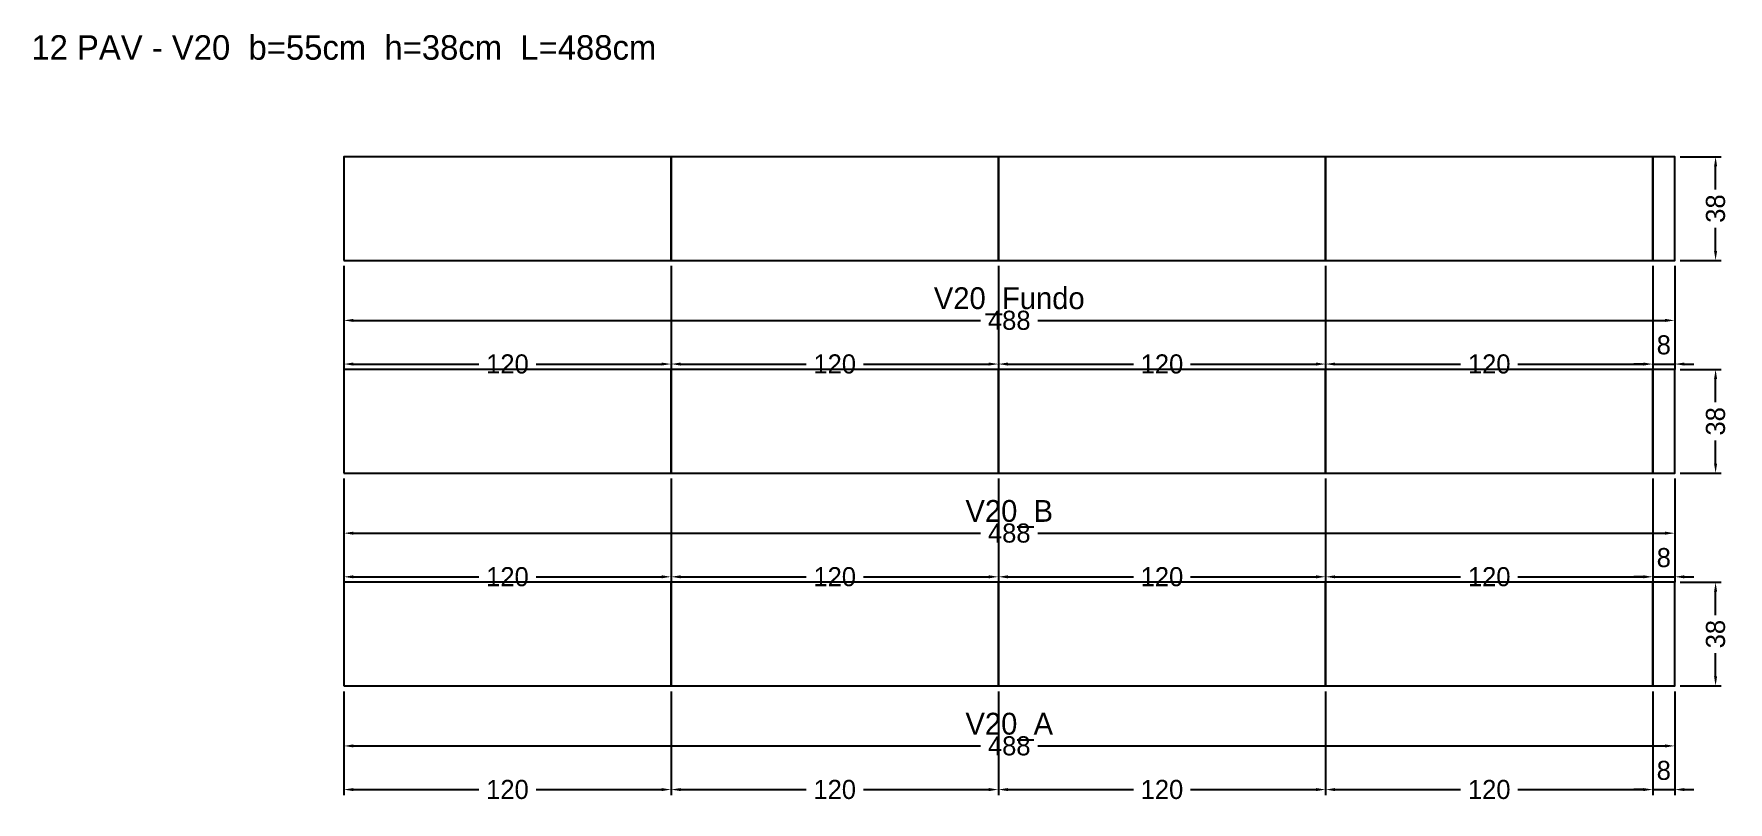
# Model space of a CAD drawing. Header units: metres. Extents: x -114 to 508, y -43 to 239.
import ezdxf

# ---------------------------------------------------------------- set-up
doc = ezdxf.new("R2010")
doc.units = ezdxf.units.M
for name, color, linetype in [('COTA', 3, 'Continuous'), ('NOMENCLATURA', 2, 'Continuous'), ('Paineis', 7, 'Continuous'), ('Texto Secao', 2, 'Continuous')]:
    doc.layers.add(name, color=color, linetype=linetype)
doc.dimstyles.new('COTA_VIG', dxfattribs={"dimtxt": 7, "dimasz": 3.5, "dimexe": 2, "dimexo": 2, "dimgap": 1.5, "dimtad": 1, "dimdec": 1, "dimcen": 2.5, "dimclrd": 3, "dimclre": 3, "dimclrt": 3, "dimazin": 3, "dimtfac": 1, "dimtmove": 0, "dimatfit": 3})

# ---------------------------------------------------------------- blocks, each defined once
blk = doc.blocks.new('_CLOSEDFILLED')
at = {"color": 0, "linetype": 'BYBLOCK'}
blk.add_solid([(-1, 0.16), (0, 0), (-1, -0.16)], dxfattribs=at)
blk = doc.blocks.new('*D1')
at = {"color": 3}
for p, q in [((0, -2), (0, -24)), ((488, -2), (488, -24)), ((3.5, -22), (233.5, -22)), ((254.5, -22), (484.5, -22))]:
    blk.add_line(p, q, dxfattribs=at)
at = {"layer": 'Defpoints'}
for p in [(0, 0), (488, 0), (0, -22)]:
    blk.add_point(p, dxfattribs=at)
at = {"layer": 'COTA', "color": 3, "xscale": 3.5, "yscale": 3.5, "rotation": 180}
blk.add_blockref('_CLOSEDFILLED', (0, -22), dxfattribs=at)
at = {"layer": 'COTA', "color": 3, "xscale": 3.5, "yscale": 3.5}
blk.add_blockref('_CLOSEDFILLED', (488, -22), dxfattribs=at)
at = {"layer": 'COTA', "color": 3, "insert": (244, -22), "char_height": 7, "attachment_point": 5}
blk.add_mtext('488', dxfattribs=at)
blk = doc.blocks.new('*D2')
at = {"color": 3}
for p, q in [((0, -2), (0, -40)), ((120, -2), (120, -40)), ((3.5, -38), (49.5, -38)), ((70.5, -38), (116.5, -38))]:
    blk.add_line(p, q, dxfattribs=at)
at = {"layer": 'Defpoints'}
for p in [(0, 0), (120, 0), (0, -38)]:
    blk.add_point(p, dxfattribs=at)
at = {"layer": 'COTA', "color": 3, "xscale": 3.5, "yscale": 3.5, "rotation": 180}
blk.add_blockref('_CLOSEDFILLED', (0, -38), dxfattribs=at)
at = {"layer": 'COTA', "color": 3, "xscale": 3.5, "yscale": 3.5}
blk.add_blockref('_CLOSEDFILLED', (120, -38), dxfattribs=at)
at = {"layer": 'COTA', "color": 3, "insert": (60, -38), "char_height": 7, "attachment_point": 5}
blk.add_mtext('120', dxfattribs=at)
blk = doc.blocks.new('*D3')
at = {"color": 3}
for p, q in [((120, -2), (120, -40)), ((240, -2), (240, -40)), ((123.5, -38), (169.5, -38)), ((190.5, -38), (236.5, -38))]:
    blk.add_line(p, q, dxfattribs=at)
at = {"layer": 'Defpoints'}
for p in [(120, 0), (240, 0), (120, -38)]:
    blk.add_point(p, dxfattribs=at)
at = {"layer": 'COTA', "color": 3, "xscale": 3.5, "yscale": 3.5, "rotation": 180}
blk.add_blockref('_CLOSEDFILLED', (120, -38), dxfattribs=at)
at = {"layer": 'COTA', "color": 3, "xscale": 3.5, "yscale": 3.5}
blk.add_blockref('_CLOSEDFILLED', (240, -38), dxfattribs=at)
at = {"layer": 'COTA', "color": 3, "insert": (180, -38), "char_height": 7, "attachment_point": 5}
blk.add_mtext('120', dxfattribs=at)
blk = doc.blocks.new('*D4')
at = {"color": 3}
for p, q in [((240, -2), (240, -40)), ((360, -2), (360, -40)), ((243.5, -38), (289.5, -38)), ((310.5, -38), (356.5, -38))]:
    blk.add_line(p, q, dxfattribs=at)
at = {"layer": 'Defpoints'}
for p in [(240, 0), (360, 0), (240, -38)]:
    blk.add_point(p, dxfattribs=at)
at = {"layer": 'COTA', "color": 3, "xscale": 3.5, "yscale": 3.5, "rotation": 180}
blk.add_blockref('_CLOSEDFILLED', (240, -38), dxfattribs=at)
at = {"layer": 'COTA', "color": 3, "xscale": 3.5, "yscale": 3.5}
blk.add_blockref('_CLOSEDFILLED', (360, -38), dxfattribs=at)
at = {"layer": 'COTA', "color": 3, "insert": (300, -38), "char_height": 7, "attachment_point": 5}
blk.add_mtext('120', dxfattribs=at)
blk = doc.blocks.new('*D5')
at = {"color": 3}
for p, q in [((360, -2), (360, -40)), ((480, -2), (480, -40)), ((363.5, -38), (409.5, -38)), ((430.5, -38), (476.5, -38))]:
    blk.add_line(p, q, dxfattribs=at)
at = {"layer": 'Defpoints'}
for p in [(360, 0), (480, 0), (360, -38)]:
    blk.add_point(p, dxfattribs=at)
at = {"layer": 'COTA', "color": 3, "xscale": 3.5, "yscale": 3.5, "rotation": 180}
blk.add_blockref('_CLOSEDFILLED', (360, -38), dxfattribs=at)
at = {"layer": 'COTA', "color": 3, "xscale": 3.5, "yscale": 3.5}
blk.add_blockref('_CLOSEDFILLED', (480, -38), dxfattribs=at)
at = {"layer": 'COTA', "color": 3, "insert": (420, -38), "char_height": 7, "attachment_point": 5}
blk.add_mtext('120', dxfattribs=at)
blk = doc.blocks.new('*D6')
at = {"color": 3}
for p, q in [((480, -2), (480, -40)), ((488, -2), (488, -40)), ((476.5, -38), (473, -38)), ((480, -38), (488, -38)), ((491.5, -38), (495, -38))]:
    blk.add_line(p, q, dxfattribs=at)
at = {"layer": 'Defpoints'}
for p in [(480, 0), (488, 0), (480, -38)]:
    blk.add_point(p, dxfattribs=at)
at = {"layer": 'COTA', "color": 3, "xscale": 3.5, "yscale": 3.5}
blk.add_blockref('_CLOSEDFILLED', (480, -38), dxfattribs=at)
at = {"layer": 'COTA', "color": 3, "xscale": 3.5, "yscale": 3.5, "rotation": 180}
blk.add_blockref('_CLOSEDFILLED', (488, -38), dxfattribs=at)
at = {"layer": 'COTA', "color": 3, "insert": (484, -31), "char_height": 7, "attachment_point": 5}
blk.add_mtext('8', dxfattribs=at)
blk = doc.blocks.new('*D7')
at = {"color": 3}
for p, q in [((490, 38), (505, 38)), ((503, 26), (503, 34.5)), ((503, 3.5), (503, 12)), ((490, 0), (505, 0))]:
    blk.add_line(p, q, dxfattribs=at)
at = {"layer": 'Defpoints'}
for p in [(488, 38), (488, 0), (503, 0)]:
    blk.add_point(p, dxfattribs=at)
at = {"layer": 'COTA', "color": 3, "xscale": 3.5, "yscale": 3.5}
for p, rotation in [((503, 38), 90), ((503, 0), 270)]:
    blk.add_blockref('_CLOSEDFILLED', p, dxfattribs=dict(at, rotation=rotation))
at = {"layer": 'COTA', "color": 3, "insert": (503, 19), "char_height": 7, "attachment_point": 5, "rotation": 90}
blk.add_mtext('38', dxfattribs=at)
blk = doc.blocks.new('*D8')
at = {"color": 3}
for p, q in [((0, 76), (0, 54)), ((488, 76), (488, 54)), ((3.5, 56), (233.5, 56)), ((254.5, 56), (484.5, 56))]:
    blk.add_line(p, q, dxfattribs=at)
at = {"layer": 'Defpoints'}
for p in [(0, 78), (488, 78), (0, 56)]:
    blk.add_point(p, dxfattribs=at)
at = {"layer": 'COTA', "color": 3, "xscale": 3.5, "yscale": 3.5, "rotation": 180}
blk.add_blockref('_CLOSEDFILLED', (0, 56), dxfattribs=at)
at = {"layer": 'COTA', "color": 3, "xscale": 3.5, "yscale": 3.5}
blk.add_blockref('_CLOSEDFILLED', (488, 56), dxfattribs=at)
at = {"layer": 'COTA', "color": 3, "insert": (244, 56), "char_height": 7, "attachment_point": 5}
blk.add_mtext('488', dxfattribs=at)
blk = doc.blocks.new('*D9')
at = {"color": 3}
for p, q in [((0, 76), (0, 38)), ((120, 76), (120, 38)), ((3.5, 40), (49.5, 40)), ((70.5, 40), (116.5, 40))]:
    blk.add_line(p, q, dxfattribs=at)
at = {"layer": 'Defpoints'}
for p in [(0, 78), (120, 78), (0, 40)]:
    blk.add_point(p, dxfattribs=at)
at = {"layer": 'COTA', "color": 3, "xscale": 3.5, "yscale": 3.5, "rotation": 180}
blk.add_blockref('_CLOSEDFILLED', (0, 40), dxfattribs=at)
at = {"layer": 'COTA', "color": 3, "xscale": 3.5, "yscale": 3.5}
blk.add_blockref('_CLOSEDFILLED', (120, 40), dxfattribs=at)
at = {"layer": 'COTA', "color": 3, "insert": (60, 40), "char_height": 7, "attachment_point": 5}
blk.add_mtext('120', dxfattribs=at)
blk = doc.blocks.new('*D10')
at = {"color": 3}
for p, q in [((120, 76), (120, 38)), ((240, 76), (240, 38)), ((123.5, 40), (169.5, 40)), ((190.5, 40), (236.5, 40))]:
    blk.add_line(p, q, dxfattribs=at)
at = {"layer": 'Defpoints'}
for p in [(120, 78), (240, 78), (120, 40)]:
    blk.add_point(p, dxfattribs=at)
at = {"layer": 'COTA', "color": 3, "xscale": 3.5, "yscale": 3.5, "rotation": 180}
blk.add_blockref('_CLOSEDFILLED', (120, 40), dxfattribs=at)
at = {"layer": 'COTA', "color": 3, "xscale": 3.5, "yscale": 3.5}
blk.add_blockref('_CLOSEDFILLED', (240, 40), dxfattribs=at)
at = {"layer": 'COTA', "color": 3, "insert": (180, 40), "char_height": 7, "attachment_point": 5}
blk.add_mtext('120', dxfattribs=at)
blk = doc.blocks.new('*D11')
at = {"color": 3}
for p, q in [((240, 76), (240, 38)), ((360, 76), (360, 38)), ((243.5, 40), (289.5, 40)), ((310.5, 40), (356.5, 40))]:
    blk.add_line(p, q, dxfattribs=at)
at = {"layer": 'Defpoints'}
for p in [(240, 78), (360, 78), (240, 40)]:
    blk.add_point(p, dxfattribs=at)
at = {"layer": 'COTA', "color": 3, "xscale": 3.5, "yscale": 3.5, "rotation": 180}
blk.add_blockref('_CLOSEDFILLED', (240, 40), dxfattribs=at)
at = {"layer": 'COTA', "color": 3, "xscale": 3.5, "yscale": 3.5}
blk.add_blockref('_CLOSEDFILLED', (360, 40), dxfattribs=at)
at = {"layer": 'COTA', "color": 3, "insert": (300, 40), "char_height": 7, "attachment_point": 5}
blk.add_mtext('120', dxfattribs=at)
blk = doc.blocks.new('*D12')
at = {"color": 3}
for p, q in [((360, 76), (360, 38)), ((480, 76), (480, 38)), ((363.5, 40), (409.5, 40)), ((430.5, 40), (476.5, 40))]:
    blk.add_line(p, q, dxfattribs=at)
at = {"layer": 'Defpoints'}
for p in [(360, 78), (480, 78), (360, 40)]:
    blk.add_point(p, dxfattribs=at)
at = {"layer": 'COTA', "color": 3, "xscale": 3.5, "yscale": 3.5, "rotation": 180}
blk.add_blockref('_CLOSEDFILLED', (360, 40), dxfattribs=at)
at = {"layer": 'COTA', "color": 3, "xscale": 3.5, "yscale": 3.5}
blk.add_blockref('_CLOSEDFILLED', (480, 40), dxfattribs=at)
at = {"layer": 'COTA', "color": 3, "insert": (420, 40), "char_height": 7, "attachment_point": 5}
blk.add_mtext('120', dxfattribs=at)
blk = doc.blocks.new('*D13')
at = {"color": 3}
for p, q in [((480, 76), (480, 38)), ((488, 76), (488, 38)), ((476.5, 40), (473, 40)), ((480, 40), (488, 40)), ((491.5, 40), (495, 40))]:
    blk.add_line(p, q, dxfattribs=at)
at = {"layer": 'Defpoints'}
for p in [(480, 78), (488, 78), (480, 40)]:
    blk.add_point(p, dxfattribs=at)
at = {"layer": 'COTA', "color": 3, "xscale": 3.5, "yscale": 3.5}
blk.add_blockref('_CLOSEDFILLED', (480, 40), dxfattribs=at)
at = {"layer": 'COTA', "color": 3, "xscale": 3.5, "yscale": 3.5, "rotation": 180}
blk.add_blockref('_CLOSEDFILLED', (488, 40), dxfattribs=at)
at = {"layer": 'COTA', "color": 3, "insert": (484, 47), "char_height": 7, "attachment_point": 5}
blk.add_mtext('8', dxfattribs=at)
blk = doc.blocks.new('*D14')
at = {"color": 3}
for p, q in [((490, 116), (505, 116)), ((503, 104), (503, 112.5)), ((503, 81.5), (503, 90)), ((490, 78), (505, 78))]:
    blk.add_line(p, q, dxfattribs=at)
at = {"layer": 'Defpoints'}
for p in [(488, 116), (488, 78), (503, 78)]:
    blk.add_point(p, dxfattribs=at)
at = {"layer": 'COTA', "color": 3, "xscale": 3.5, "yscale": 3.5}
for p, rotation in [((503, 116), 90), ((503, 78), 270)]:
    blk.add_blockref('_CLOSEDFILLED', p, dxfattribs=dict(at, rotation=rotation))
at = {"layer": 'COTA', "color": 3, "insert": (503, 97), "char_height": 7, "attachment_point": 5, "rotation": 90}
blk.add_mtext('38', dxfattribs=at)
blk = doc.blocks.new('*D15')
at = {"color": 3}
for p, q in [((0, 154), (0, 132)), ((488, 154), (488, 132)), ((3.5, 134), (233.5, 134)), ((254.5, 134), (484.5, 134))]:
    blk.add_line(p, q, dxfattribs=at)
at = {"layer": 'Defpoints'}
for p in [(0, 156), (488, 156), (0, 134)]:
    blk.add_point(p, dxfattribs=at)
at = {"layer": 'COTA', "color": 3, "xscale": 3.5, "yscale": 3.5, "rotation": 180}
blk.add_blockref('_CLOSEDFILLED', (0, 134), dxfattribs=at)
at = {"layer": 'COTA', "color": 3, "xscale": 3.5, "yscale": 3.5}
blk.add_blockref('_CLOSEDFILLED', (488, 134), dxfattribs=at)
at = {"layer": 'COTA', "color": 3, "insert": (244, 134), "char_height": 7, "attachment_point": 5}
blk.add_mtext('488', dxfattribs=at)
blk = doc.blocks.new('*D16')
at = {"color": 3}
for p, q in [((0, 154), (0, 116)), ((120, 154), (120, 116)), ((3.5, 118), (49.5, 118)), ((70.5, 118), (116.5, 118))]:
    blk.add_line(p, q, dxfattribs=at)
at = {"layer": 'Defpoints'}
for p in [(0, 156), (120, 156), (0, 118)]:
    blk.add_point(p, dxfattribs=at)
at = {"layer": 'COTA', "color": 3, "xscale": 3.5, "yscale": 3.5, "rotation": 180}
blk.add_blockref('_CLOSEDFILLED', (0, 118), dxfattribs=at)
at = {"layer": 'COTA', "color": 3, "xscale": 3.5, "yscale": 3.5}
blk.add_blockref('_CLOSEDFILLED', (120, 118), dxfattribs=at)
at = {"layer": 'COTA', "color": 3, "insert": (60, 118), "char_height": 7, "attachment_point": 5}
blk.add_mtext('120', dxfattribs=at)
blk = doc.blocks.new('*D17')
at = {"color": 3}
for p, q in [((120, 154), (120, 116)), ((240, 154), (240, 116)), ((123.5, 118), (169.5, 118)), ((190.5, 118), (236.5, 118))]:
    blk.add_line(p, q, dxfattribs=at)
at = {"layer": 'Defpoints'}
for p in [(120, 156), (240, 156), (120, 118)]:
    blk.add_point(p, dxfattribs=at)
at = {"layer": 'COTA', "color": 3, "xscale": 3.5, "yscale": 3.5, "rotation": 180}
blk.add_blockref('_CLOSEDFILLED', (120, 118), dxfattribs=at)
at = {"layer": 'COTA', "color": 3, "xscale": 3.5, "yscale": 3.5}
blk.add_blockref('_CLOSEDFILLED', (240, 118), dxfattribs=at)
at = {"layer": 'COTA', "color": 3, "insert": (180, 118), "char_height": 7, "attachment_point": 5}
blk.add_mtext('120', dxfattribs=at)
blk = doc.blocks.new('*D18')
at = {"color": 3}
for p, q in [((240, 154), (240, 116)), ((360, 154), (360, 116)), ((243.5, 118), (289.5, 118)), ((310.5, 118), (356.5, 118))]:
    blk.add_line(p, q, dxfattribs=at)
at = {"layer": 'Defpoints'}
for p in [(240, 156), (360, 156), (240, 118)]:
    blk.add_point(p, dxfattribs=at)
at = {"layer": 'COTA', "color": 3, "xscale": 3.5, "yscale": 3.5, "rotation": 180}
blk.add_blockref('_CLOSEDFILLED', (240, 118), dxfattribs=at)
at = {"layer": 'COTA', "color": 3, "xscale": 3.5, "yscale": 3.5}
blk.add_blockref('_CLOSEDFILLED', (360, 118), dxfattribs=at)
at = {"layer": 'COTA', "color": 3, "insert": (300, 118), "char_height": 7, "attachment_point": 5}
blk.add_mtext('120', dxfattribs=at)
blk = doc.blocks.new('*D19')
at = {"color": 3}
for p, q in [((360, 154), (360, 116)), ((480, 154), (480, 116)), ((363.5, 118), (409.5, 118)), ((430.5, 118), (476.5, 118))]:
    blk.add_line(p, q, dxfattribs=at)
at = {"layer": 'Defpoints'}
for p in [(360, 156), (480, 156), (360, 118)]:
    blk.add_point(p, dxfattribs=at)
at = {"layer": 'COTA', "color": 3, "xscale": 3.5, "yscale": 3.5, "rotation": 180}
blk.add_blockref('_CLOSEDFILLED', (360, 118), dxfattribs=at)
at = {"layer": 'COTA', "color": 3, "xscale": 3.5, "yscale": 3.5}
blk.add_blockref('_CLOSEDFILLED', (480, 118), dxfattribs=at)
at = {"layer": 'COTA', "color": 3, "insert": (420, 118), "char_height": 7, "attachment_point": 5}
blk.add_mtext('120', dxfattribs=at)
blk = doc.blocks.new('*D20')
at = {"color": 3}
for p, q in [((480, 154), (480, 116)), ((488, 154), (488, 116)), ((476.5, 118), (473, 118)), ((480, 118), (488, 118)), ((491.5, 118), (495, 118))]:
    blk.add_line(p, q, dxfattribs=at)
at = {"layer": 'Defpoints'}
for p in [(480, 156), (488, 156), (480, 118)]:
    blk.add_point(p, dxfattribs=at)
at = {"layer": 'COTA', "color": 3, "xscale": 3.5, "yscale": 3.5}
blk.add_blockref('_CLOSEDFILLED', (480, 118), dxfattribs=at)
at = {"layer": 'COTA', "color": 3, "xscale": 3.5, "yscale": 3.5, "rotation": 180}
blk.add_blockref('_CLOSEDFILLED', (488, 118), dxfattribs=at)
at = {"layer": 'COTA', "color": 3, "insert": (484, 125), "char_height": 7, "attachment_point": 5}
blk.add_mtext('8', dxfattribs=at)
blk = doc.blocks.new('*D21')
at = {"color": 3}
for p, q in [((490, 194), (505, 194)), ((503, 182), (503, 190.5)), ((503, 159.5), (503, 168)), ((490, 156), (505, 156))]:
    blk.add_line(p, q, dxfattribs=at)
at = {"layer": 'Defpoints'}
for p in [(488, 194), (488, 156), (503, 156)]:
    blk.add_point(p, dxfattribs=at)
at = {"layer": 'COTA', "color": 3, "xscale": 3.5, "yscale": 3.5}
for p, rotation in [((503, 194), 90), ((503, 156), 270)]:
    blk.add_blockref('_CLOSEDFILLED', p, dxfattribs=dict(at, rotation=rotation))
at = {"layer": 'COTA', "color": 3, "insert": (503, 175), "char_height": 7, "attachment_point": 5, "rotation": 90}
blk.add_mtext('38', dxfattribs=at)

msp = doc.modelspace()

# ---------------------------------------------------------------- linework, layer by layer
at = {"layer": 'Paineis'}
for points in [[(0, 156), (120, 156), (120, 194), (0, 194)], [(120, 156), (240, 156), (240, 194), (120, 194)], [(240, 156), (360, 156), (360, 194), (240, 194)], [(360, 156), (480, 156), (480, 194), (360, 194)], [(480, 156), (488, 156), (488, 194), (480, 194)], [(0, 78), (120, 78), (120, 116), (0, 116)], [(120, 78), (240, 78), (240, 116), (120, 116)], [(240, 78), (360, 78), (360, 116), (240, 116)], [(360, 78), (480, 78), (480, 116), (360, 116)], [(480, 78), (488, 78), (488, 116), (480, 116)], [(0, 0), (120, 0), (120, 38), (0, 38)], [(120, 0), (240, 0), (240, 38), (120, 38)], [(240, 0), (360, 0), (360, 38), (240, 38)], [(360, 0), (480, 0), (480, 38), (360, 38)], [(480, 0), (488, 0), (488, 38), (480, 38)]]:
    msp.add_lwpolyline(points, close=True, dxfattribs=at)

# ---------------------------------------------------------------- texts
at = {"layer": 'NOMENCLATURA', "insert": (0, 234), "char_height": 9, "width": 508, "attachment_point": 5}
msp.add_mtext('12 PAV - V20  b=55cm  h=38cm  L=488cm', dxfattribs=at)
at = {"layer": 'Texto Secao', "char_height": 8, "width": 508, "attachment_point": 5}
for s, insert in [('V20_Fundo', (244, 141)), ('V20_B', (244, 63)), ('V20_A', (244, -15))]:
    msp.add_mtext(s, dxfattribs=dict(at, insert=insert))

# ---------------------------------------------------------------- dimensions: what is measured, and where the dimension line sits
at = {"layer": 'COTA'}
for base, p1, p2, picture, middle in [((503, 156), (488, 156), (488, 194), '*D21', (503, 175)), ((503, 78), (488, 78), (488, 116), '*D14', (503, 97)), ((503, 0), (488, 0), (488, 38), '*D7', (503, 19))]:
    dim = msp.add_linear_dim(base=base, p1=p1, p2=p2, angle=90, dimstyle='COTA_VIG', dxfattribs=at)
    dim.commit()
    dim.dimension.update_dxf_attribs({"geometry": picture, "text_midpoint": middle})
for base, p1, p2, picture, middle in [((0, 134), (0, 156), (488, 156), '*D15', (244, 134)), ((0, 118), (0, 156), (120, 156), '*D16', (60, 118)), ((120, 118), (120, 156), (240, 156), '*D17', (180, 118)), ((240, 118), (240, 156), (360, 156), '*D18', (300, 118)), ((360, 118), (360, 156), (480, 156), '*D19', (420, 118)), ((480, 118), (480, 156), (488, 156), '*D20', (484, 125)), ((0, 56), (0, 78), (488, 78), '*D8', (244, 56)), ((0, 40), (0, 78), (120, 78), '*D9', (60, 40)), ((120, 40), (120, 78), (240, 78), '*D10', (180, 40)), ((240, 40), (240, 78), (360, 78), '*D11', (300, 40)), ((360, 40), (360, 78), (480, 78), '*D12', (420, 40)), ((480, 40), (480, 78), (488, 78), '*D13', (484, 47)), ((0, -22), (0, 0), (488, 0), '*D1', (244, -22)), ((0, -38), (0, 0), (120, 0), '*D2', (60, -38)), ((120, -38), (120, 0), (240, 0), '*D3', (180, -38)), ((240, -38), (240, 0), (360, 0), '*D4', (300, -38)), ((360, -38), (360, 0), (480, 0), '*D5', (420, -38)), ((480, -38), (480, 0), (488, 0), '*D6', (484, -31))]:
    dim = msp.add_linear_dim(base=base, p1=p1, p2=p2, dimstyle='COTA_VIG', dxfattribs=at)
    dim.commit()
    dim.dimension.update_dxf_attribs({"geometry": picture, "text_midpoint": middle})

doc.saveas('drawing.dxf')
